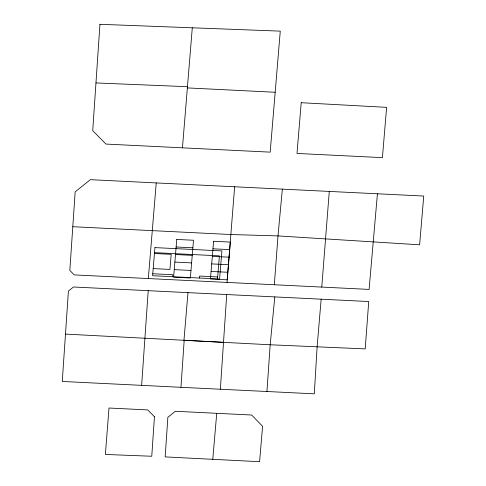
<?xml version="1.0" encoding="UTF-8"?>
<svg xmlns="http://www.w3.org/2000/svg" width="486" height="486" viewBox="0 0 486 486"><rect width="100%" height="100%" fill="white"/><g stroke="black" fill="none" stroke-linecap="round" stroke-linejoin="round"><path stroke-width="0.73" d="M220.352 389.237L226.719 294.534M65.482 334.101L270.186 344.774L365.205 348.893L368.728 301.533L73.477 286.995L68.411 291.053L62.263 381.455L141.639 385.355L148.212 290.671M141.639 385.355L180.95 387.312L184.188 340.267L223.511 342.332M180.95 387.312L266.935 391.503L270.186 344.774L274.803 296.91M274.323 284.76L277.998 235.91L282.36 189.121M234.641 186.764L227.041 282.427M321.762 287.092L329.283 191.429L423.737 196.046L419.631 244.81L277.998 235.91L230.965 234.531L72.785 226.713M148.327 278.539L156.237 182.918M182.444 147.829L192.292 27.805M217.509 278.921L219.399 255.861L154.518 252.647M172.694 276.71L172.858 274.736L152.756 273.74M183.963 340.273L187.979 292.621M199.485 278.035L199.649 276.054L217.673 276.947M321.155 299.176L317.109 346.949L314.296 393.836L266.935 391.503M212.771 459.331L216.738 413.319L251.651 415.02L262.58 426.289L259.591 461.7L165.167 456.895L167.864 417.298L175.355 411.271L216.738 413.319M377.428 193.768L369.093 289.413L74.237 274.906L69.826 270.423L75.16 191.879L90.335 179.68L329.283 191.429M95.967 82.93L187.462 86.702M187.353 87.911L275.179 92.261M176.132 246.985L192.875 247.811M212.965 248.802L229.708 249.628M154.445 253.498L171.187 254.324L169.93 269.42L153.187 268.594M175.501 254.53L192.243 255.357M212.333 256.353L229.076 257.179M174.869 262.082L191.612 262.908M211.708 263.904L228.45 264.73M174.243 269.633L190.986 270.459M211.076 271.449L227.819 272.275M99.94 24.3L92.729 130.649L105.966 144.069L270.186 152.142L280.27 31.134L99.94 24.3M154.457 416.727L151.76 456.257L105.371 454.446L109.01 408.021L147.756 409.929L154.457 416.727M154.937 247.605L152.592 275.72L219.581 279.025L221.926 250.91L154.937 247.605M176.758 239.434L173.611 277.178L190.354 278.004L193.501 240.26L176.758 239.434M213.591 241.256L210.444 279L227.187 279.827L230.34 242.083L213.591 241.256M301.217 102.704L296.989 153.442L382.415 157.634L386.613 107.351L301.217 102.704"/></g></svg>
